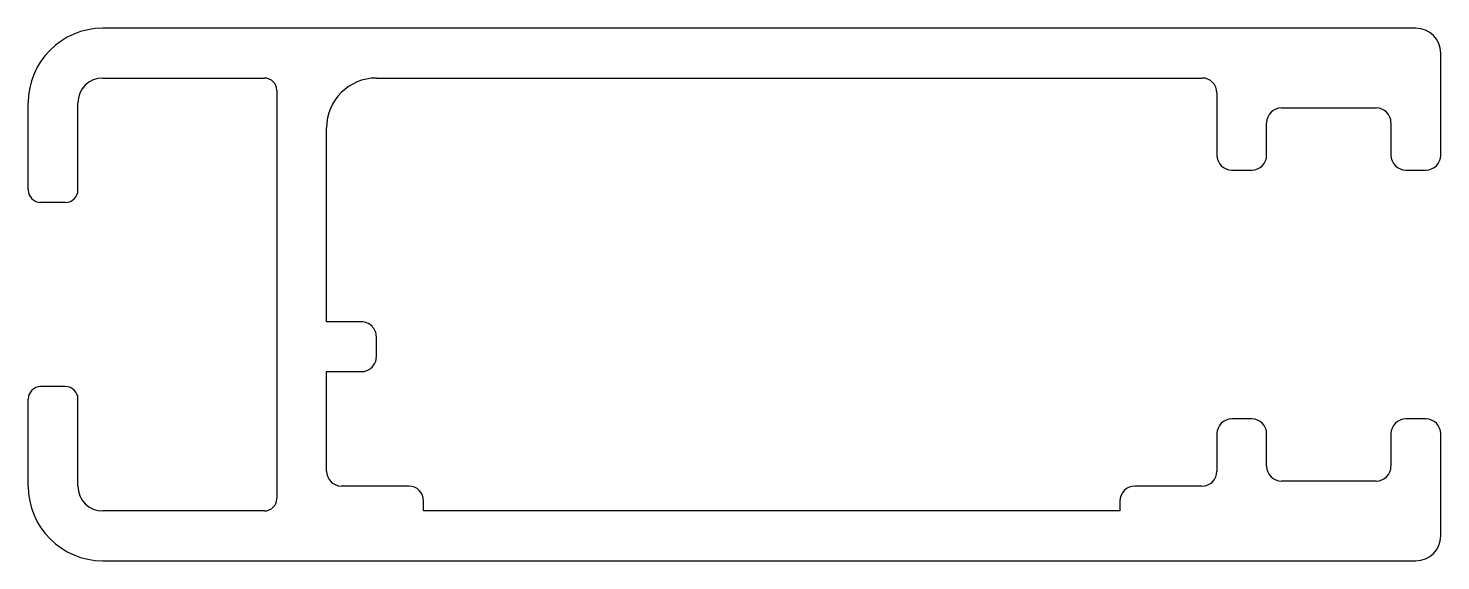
# Model space of a CAD drawing. Extents: x 1791.9 to 1820.3, y 1855.9 to 1866.6.
import ezdxf

# ---------------------------------------------------------------- set-up
doc = ezdxf.new("R2010")
doc.units = 0
doc.layers.get('0').update_dxf_attribs({"linetype": 'CONTINUOUS'})

msp = doc.modelspace()

# ---------------------------------------------------------------- linework, layer by layer
for p, q in [((1819.824, 1866.57), (1793.424, 1866.57)), ((1820.324, 1864.02), (1820.324, 1866.07)), ((1793.424, 1865.57), (1796.674, 1865.57)), ((1796.924, 1865.32), (1796.924, 1857.12)), ((1798.924, 1865.57), (1815.524, 1865.57)), ((1791.924, 1863.32), (1791.924, 1865.07)), ((1792.924, 1863.32), (1792.924, 1865.07)), ((1815.824, 1865.27), (1815.824, 1864.02)), ((1817.124, 1864.97), (1819.024, 1864.97)), ((1797.924, 1860.67), (1797.924, 1864.57)), ((1816.824, 1864.02), (1816.824, 1864.67)), ((1819.324, 1864.67), (1819.324, 1864.02)), ((1816.124, 1863.72), (1816.524, 1863.72)), ((1819.624, 1863.72), (1820.024, 1863.72)), ((1792.674, 1863.07), (1792.174, 1863.07)), ((1798.624, 1860.67), (1797.924, 1860.67)), ((1798.924, 1859.97), (1798.924, 1860.37)), ((1797.924, 1857.67), (1797.924, 1859.67)), ((1797.924, 1859.67), (1798.624, 1859.67)), ((1792.674, 1859.37), (1792.174, 1859.37)), ((1791.924, 1857.37), (1791.924, 1859.12)), ((1792.924, 1857.37), (1792.924, 1859.12)), ((1816.524, 1858.72), (1816.124, 1858.72)), ((1820.024, 1858.72), (1819.624, 1858.72)), ((1815.824, 1858.42), (1815.824, 1857.67)), ((1816.824, 1857.77), (1816.824, 1858.42)), ((1819.324, 1858.42), (1819.324, 1857.77)), ((1820.324, 1856.37), (1820.324, 1858.42)), ((1799.574, 1857.37), (1798.224, 1857.37)), ((1815.524, 1857.37), (1814.174, 1857.37)), ((1819.024, 1857.47), (1817.124, 1857.47)), ((1796.674, 1856.87), (1793.424, 1856.87)), ((1799.874, 1856.87), (1799.874, 1857.07)), ((1813.874, 1856.87), (1799.874, 1856.87)), ((1813.874, 1857.07), (1813.874, 1856.87)), ((1793.424, 1855.87), (1819.824, 1855.87))]:
    msp.add_line(p, q)
for centre, radius, start, end in [((1793.424, 1865.07), 1.5, 90, 180), ((1819.824, 1866.07), 0.5, 0, 90), ((1793.424, 1865.07), 0.5, 90, 180), ((1796.674, 1865.32), 0.25, 0, 90), ((1798.924, 1864.57), 1, 90, 180), ((1815.524, 1865.27), 0.3, 360, 90), ((1817.124, 1864.67), 0.3, 90, 180), ((1819.024, 1864.67), 0.3, 360, 90), ((1816.124, 1864.02), 0.3, 180.0001, 270), ((1816.524, 1864.02), 0.3, 270, 359.9999), ((1819.624, 1864.02), 0.3, 180.0001, 270), ((1820.024, 1864.02), 0.3, 270, 359.9999), ((1792.174, 1863.32), 0.25, 180, 270), ((1792.674, 1863.32), 0.25, 270, 0), ((1798.624, 1860.37), 0.3, 360, 90.0002), ((1798.624, 1859.97), 0.3, 269.9998, 360), ((1792.174, 1859.12), 0.25, 90, 180), ((1792.674, 1859.12), 0.25, 0, 90), ((1816.124, 1858.42), 0.3, 90, 180), ((1816.524, 1858.42), 0.3, 0, 90), ((1819.624, 1858.42), 0.3, 90, 180), ((1820.024, 1858.42), 0.3, 0, 90), ((1798.224, 1857.67), 0.3, 180, 269.9999), ((1815.524, 1857.67), 0.3, 270, 360), ((1817.124, 1857.77), 0.3, 180, 270), ((1819.024, 1857.77), 0.3, 270, 360), ((1793.424, 1857.37), 1.5, 180, 270), ((1793.424, 1857.37), 0.5, 180, 270), ((1799.574, 1857.07), 0.3, 0, 89.9999), ((1814.174, 1857.07), 0.3, 90.0001, 180), ((1796.674, 1857.12), 0.25, 270, 0), ((1819.824, 1856.37), 0.5, 270, 0)]:
    msp.add_arc(centre, radius, start, end)

doc.saveas('drawing.dxf')
